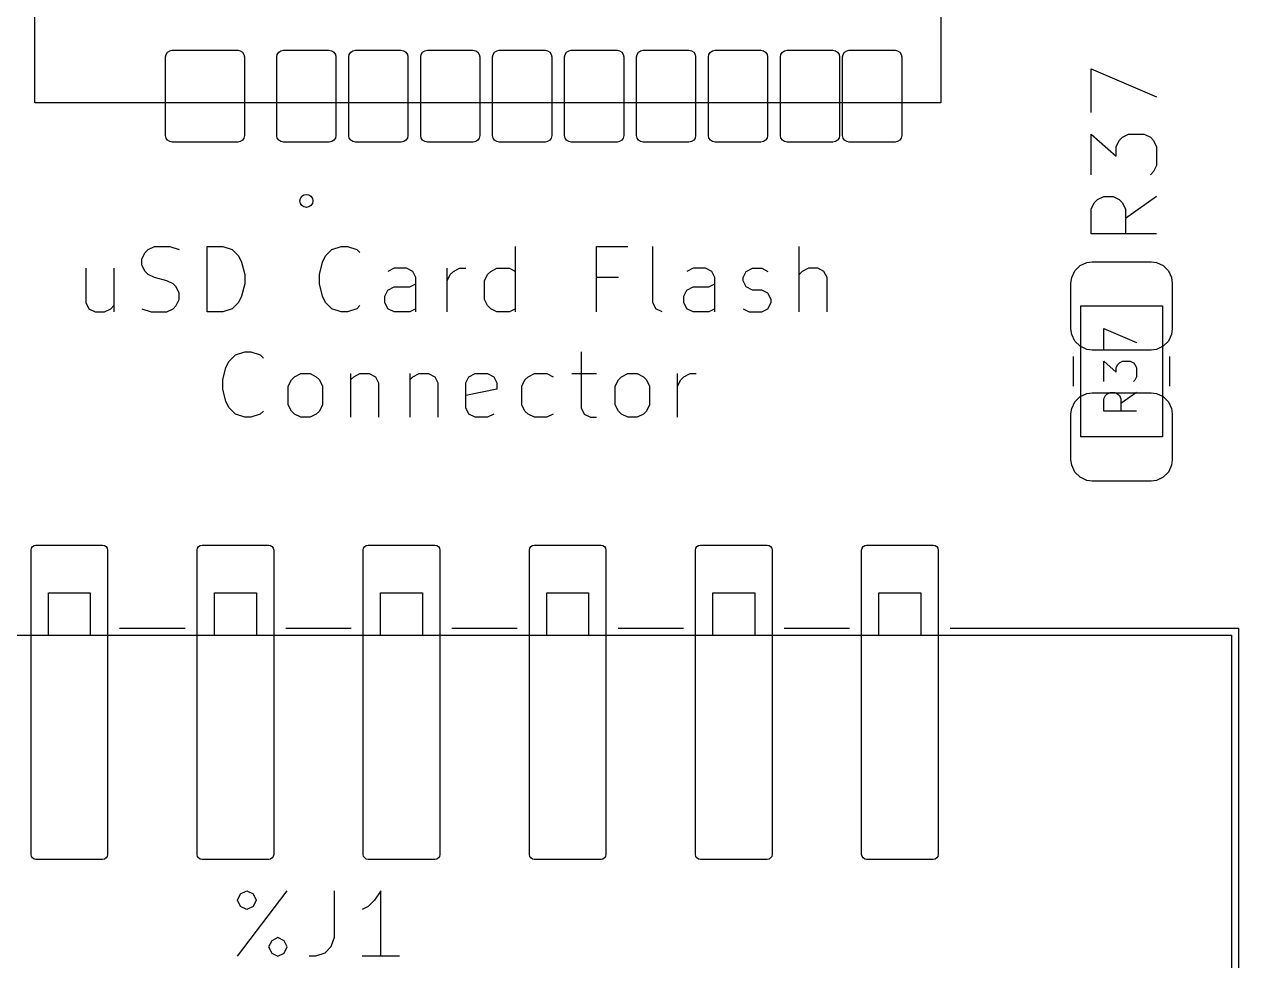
# Model space of a CAD drawing. Header units: millimetres. Extents: x 132 to 276, y -210 to -42.
# Drawn here: x 246.39 to 264.96, y -77.06 to -62.76 of the extents above; entities that cross this region are included whole.
import ezdxf

# ---------------------------------------------------------------- set-up
doc = ezdxf.new("R2010")
doc.units = ezdxf.units.MM
for name, color, linetype in [('BLACK', 7, 'CONTINUOUS'), ('GRAY3', 9, 'CONTINUOUS'), ('LYELLOW', 51, 'CONTINUOUS')]:
    doc.layers.add(name, color=color, linetype=linetype)

msp = doc.modelspace()

# ---------------------------------------------------------------- linework, layer by layer
at = {"layer": 'BLACK', "linetype": 'CONTINUOUS'}
for p, q in [((248.553, -63.255), (248.560764, -63.215966)), ((248.553, -64.455), (248.553, -63.255)), ((248.560764, -63.215966), (248.582875, -63.182875)), ((248.582875, -63.182875), (248.615966, -63.160764)), ((248.615966, -63.160764), (248.655, -63.153)), ((248.655, -63.153), (249.655, -63.153)), ((249.655, -63.153), (249.694034, -63.160764)), ((249.694034, -63.160764), (249.727125, -63.182875)), ((249.727125, -63.182875), (249.749236, -63.215966)), ((249.749236, -63.215966), (249.757, -63.255)), ((249.757, -63.255), (249.757, -64.455)), ((250.253, -63.255), (250.260764, -63.215966)), ((250.253, -64.455), (250.253, -63.255)), ((250.260764, -63.215966), (250.282875, -63.182875)), ((250.282875, -63.182875), (250.315966, -63.160764)), ((250.315966, -63.160764), (250.355, -63.153)), ((250.355, -63.153), (251.055, -63.153)), ((251.055, -63.153), (251.094034, -63.160764)), ((251.094034, -63.160764), (251.127125, -63.182875)), ((251.127125, -63.182875), (251.149236, -63.215966)), ((251.149236, -63.215966), (251.157, -63.255)), ((251.157, -63.255), (251.157, -64.455)), ((251.353, -63.255), (251.360764, -63.215966)), ((251.353, -64.455), (251.353, -63.255)), ((251.360764, -63.215966), (251.382875, -63.182875)), ((251.382875, -63.182875), (251.415966, -63.160764)), ((251.415966, -63.160764), (251.455, -63.153)), ((251.455, -63.153), (252.155, -63.153)), ((252.155, -63.153), (252.194034, -63.160764)), ((252.194034, -63.160764), (252.227125, -63.182875)), ((252.227125, -63.182875), (252.249236, -63.215966)), ((252.249236, -63.215966), (252.257, -63.255)), ((252.257, -63.255), (252.257, -64.455)), ((252.453, -63.255), (252.460764, -63.215966)), ((252.453, -64.455), (252.453, -63.255)), ((252.460764, -63.215966), (252.482875, -63.182875)), ((252.482875, -63.182875), (252.515966, -63.160764)), ((252.515966, -63.160764), (252.555, -63.153)), ((252.555, -63.153), (253.255, -63.153)), ((253.255, -63.153), (253.294034, -63.160764)), ((253.294034, -63.160764), (253.327125, -63.182875)), ((253.327125, -63.182875), (253.349236, -63.215966)), ((253.349236, -63.215966), (253.357, -63.255)), ((253.357, -63.255), (253.357, -64.455)), ((253.553, -63.255), (253.560764, -63.215966)), ((253.553, -64.455), (253.553, -63.255)), ((253.560764, -63.215966), (253.582875, -63.182875)), ((253.582875, -63.182875), (253.615966, -63.160764)), ((253.615966, -63.160764), (253.655, -63.153)), ((253.655, -63.153), (254.355, -63.153)), ((254.355, -63.153), (254.394034, -63.160764)), ((254.394034, -63.160764), (254.427125, -63.182875)), ((254.427125, -63.182875), (254.449236, -63.215966)), ((254.449236, -63.215966), (254.457, -63.255)), ((254.457, -63.255), (254.457, -64.455)), ((254.653, -63.255), (254.660764, -63.215966)), ((254.653, -64.455), (254.653, -63.255)), ((254.660764, -63.215966), (254.682875, -63.182875)), ((254.682875, -63.182875), (254.715966, -63.160764)), ((254.715966, -63.160764), (254.755, -63.153)), ((254.755, -63.153), (255.455, -63.153)), ((255.455, -63.153), (255.494034, -63.160764)), ((255.494034, -63.160764), (255.527125, -63.182875)), ((255.527125, -63.182875), (255.549236, -63.215966)), ((255.549236, -63.215966), (255.557, -63.255)), ((255.557, -63.255), (255.557, -64.455)), ((255.753, -63.255), (255.760764, -63.215966)), ((255.753, -64.455), (255.753, -63.255)), ((255.760764, -63.215966), (255.782875, -63.182875)), ((255.782875, -63.182875), (255.815966, -63.160764)), ((255.815966, -63.160764), (255.855, -63.153)), ((255.855, -63.153), (256.555, -63.153)), ((256.555, -63.153), (256.594034, -63.160764)), ((256.594034, -63.160764), (256.627125, -63.182875)), ((256.627125, -63.182875), (256.649236, -63.215966)), ((256.649236, -63.215966), (256.657, -63.255)), ((256.657, -63.255), (256.657, -64.455)), ((256.853, -63.255), (256.860764, -63.215966)), ((256.853, -64.455), (256.853, -63.255)), ((256.860764, -63.215966), (256.882875, -63.182875)), ((256.882875, -63.182875), (256.915966, -63.160764)), ((256.915966, -63.160764), (256.955, -63.153)), ((256.955, -63.153), (257.655, -63.153)), ((257.655, -63.153), (257.694034, -63.160764)), ((257.694034, -63.160764), (257.727125, -63.182875)), ((257.727125, -63.182875), (257.749236, -63.215966)), ((257.749236, -63.215966), (257.757, -63.255)), ((257.757, -63.255), (257.757, -64.455)), ((257.953, -63.255), (257.960764, -63.215966)), ((257.953, -64.455), (257.953, -63.255)), ((257.960764, -63.215966), (257.982875, -63.182875)), ((257.982875, -63.182875), (258.015966, -63.160764)), ((258.015966, -63.160764), (258.055, -63.153)), ((258.055, -63.153), (258.755, -63.153)), ((258.755, -63.153), (258.794034, -63.160764)), ((258.794034, -63.160764), (258.827125, -63.182875)), ((258.827125, -63.182875), (258.849236, -63.215966)), ((258.849236, -63.215966), (258.857, -63.255)), ((258.857, -63.255), (258.857, -64.455)), ((258.903, -63.255), (258.910764, -63.215966)), ((258.903, -64.455), (258.903, -63.255)), ((258.910764, -63.215966), (258.932875, -63.182875)), ((258.932875, -63.182875), (258.965966, -63.160764)), ((258.965966, -63.160764), (259.005, -63.153)), ((259.005, -63.153), (259.705, -63.153)), ((259.705, -63.153), (259.744034, -63.160764)), ((259.744034, -63.160764), (259.777125, -63.182875)), ((259.777125, -63.182875), (259.799236, -63.215966)), ((259.799236, -63.215966), (259.807, -63.255)), ((259.807, -63.255), (259.807, -64.455)), ((248.560764, -64.494034), (248.553, -64.455)), ((248.582875, -64.527125), (248.560764, -64.494034)), ((248.615966, -64.549236), (248.582875, -64.527125)), ((248.655, -64.557), (248.615966, -64.549236)), ((249.655, -64.557), (248.655, -64.557)), ((249.694034, -64.549236), (249.655, -64.557)), ((249.727125, -64.527125), (249.694034, -64.549236)), ((249.749236, -64.494034), (249.727125, -64.527125)), ((249.757, -64.455), (249.749236, -64.494034)), ((250.260764, -64.494034), (250.253, -64.455)), ((250.282875, -64.527125), (250.260764, -64.494034)), ((250.315966, -64.549236), (250.282875, -64.527125)), ((250.355, -64.557), (250.315966, -64.549236)), ((251.055, -64.557), (250.355, -64.557)), ((251.094034, -64.549236), (251.055, -64.557)), ((251.127125, -64.527125), (251.094034, -64.549236)), ((251.149236, -64.494034), (251.127125, -64.527125)), ((251.157, -64.455), (251.149236, -64.494034)), ((251.360764, -64.494034), (251.353, -64.455)), ((251.382875, -64.527125), (251.360764, -64.494034)), ((251.415966, -64.549236), (251.382875, -64.527125)), ((251.455, -64.557), (251.415966, -64.549236)), ((252.155, -64.557), (251.455, -64.557)), ((252.194034, -64.549236), (252.155, -64.557)), ((252.227125, -64.527125), (252.194034, -64.549236)), ((252.249236, -64.494034), (252.227125, -64.527125)), ((252.257, -64.455), (252.249236, -64.494034)), ((252.460764, -64.494034), (252.453, -64.455)), ((252.482875, -64.527125), (252.460764, -64.494034)), ((252.515966, -64.549236), (252.482875, -64.527125)), ((252.555, -64.557), (252.515966, -64.549236)), ((253.255, -64.557), (252.555, -64.557)), ((253.294034, -64.549236), (253.255, -64.557)), ((253.327125, -64.527125), (253.294034, -64.549236)), ((253.349236, -64.494034), (253.327125, -64.527125)), ((253.357, -64.455), (253.349236, -64.494034)), ((253.560764, -64.494034), (253.553, -64.455)), ((253.582875, -64.527125), (253.560764, -64.494034)), ((253.615966, -64.549236), (253.582875, -64.527125)), ((253.655, -64.557), (253.615966, -64.549236)), ((254.355, -64.557), (253.655, -64.557)), ((254.394034, -64.549236), (254.355, -64.557)), ((254.427125, -64.527125), (254.394034, -64.549236)), ((254.449236, -64.494034), (254.427125, -64.527125)), ((254.457, -64.455), (254.449236, -64.494034)), ((254.660764, -64.494034), (254.653, -64.455)), ((254.682875, -64.527125), (254.660764, -64.494034)), ((254.715966, -64.549236), (254.682875, -64.527125)), ((254.755, -64.557), (254.715966, -64.549236)), ((255.455, -64.557), (254.755, -64.557)), ((255.494034, -64.549236), (255.455, -64.557)), ((255.527125, -64.527125), (255.494034, -64.549236)), ((255.549236, -64.494034), (255.527125, -64.527125)), ((255.557, -64.455), (255.549236, -64.494034)), ((255.760764, -64.494034), (255.753, -64.455)), ((255.782875, -64.527125), (255.760764, -64.494034)), ((255.815966, -64.549236), (255.782875, -64.527125)), ((255.855, -64.557), (255.815966, -64.549236)), ((256.555, -64.557), (255.855, -64.557)), ((256.594034, -64.549236), (256.555, -64.557)), ((256.627125, -64.527125), (256.594034, -64.549236)), ((256.649236, -64.494034), (256.627125, -64.527125)), ((256.657, -64.455), (256.649236, -64.494034)), ((256.860764, -64.494034), (256.853, -64.455)), ((256.882875, -64.527125), (256.860764, -64.494034)), ((256.915966, -64.549236), (256.882875, -64.527125)), ((256.955, -64.557), (256.915966, -64.549236)), ((257.655, -64.557), (256.955, -64.557)), ((257.694034, -64.549236), (257.655, -64.557)), ((257.727125, -64.527125), (257.694034, -64.549236)), ((257.749236, -64.494034), (257.727125, -64.527125)), ((257.757, -64.455), (257.749236, -64.494034)), ((257.960764, -64.494034), (257.953, -64.455)), ((257.982875, -64.527125), (257.960764, -64.494034)), ((258.015966, -64.549236), (257.982875, -64.527125)), ((258.055, -64.557), (258.015966, -64.549236)), ((258.755, -64.557), (258.055, -64.557)), ((258.794034, -64.549236), (258.755, -64.557)), ((258.827125, -64.527125), (258.794034, -64.549236)), ((258.849236, -64.494034), (258.827125, -64.527125)), ((258.857, -64.455), (258.849236, -64.494034)), ((258.910764, -64.494034), (258.903, -64.455)), ((258.932875, -64.527125), (258.910764, -64.494034)), ((258.965966, -64.549236), (258.932875, -64.527125)), ((259.005, -64.557), (258.965966, -64.549236)), ((259.705, -64.557), (259.005, -64.557)), ((259.744034, -64.549236), (259.705, -64.557)), ((259.777125, -64.527125), (259.744034, -64.549236)), ((259.799236, -64.494034), (259.777125, -64.527125)), ((259.807, -64.455), (259.799236, -64.494034)), ((262.453775, -66.523587), (262.533587, -66.443775)), ((262.533587, -66.443775), (262.635883, -66.396074)), ((262.635883, -66.396074), (262.72, -66.385001)), ((262.72, -66.385001), (263.620001, -66.385)), ((263.620001, -66.385), (263.704117, -66.396074)), ((263.704117, -66.396074), (263.806413, -66.443775)), ((263.806413, -66.443775), (263.886225, -66.523587)), ((262.395, -66.709999), (262.406074, -66.625883)), ((262.406074, -66.625883), (262.453775, -66.523587)), ((263.886225, -66.523587), (263.933926, -66.625883)), ((263.933926, -66.625883), (263.944999, -66.71)), ((262.395001, -67.41), (262.395, -66.709999)), ((263.944999, -66.71), (263.945, -67.410001)), ((262.406074, -67.494117), (262.395001, -67.41)), ((262.453775, -67.596413), (262.406074, -67.494117)), ((263.933926, -67.494117), (263.886225, -67.596413)), ((263.945, -67.410001), (263.933926, -67.494117)), ((262.533587, -67.676225), (262.453775, -67.596413)), ((262.635883, -67.723926), (262.533587, -67.676225)), ((262.719999, -67.735), (262.635883, -67.723926)), ((263.62, -67.734999), (262.719999, -67.735)), ((263.704117, -67.723926), (263.62, -67.734999)), ((263.806413, -67.676225), (263.704117, -67.723926)), ((263.886225, -67.596413), (263.806413, -67.676225)), ((262.453775, -68.523587), (262.533587, -68.443775)), ((262.533587, -68.443775), (262.635883, -68.396074)), ((262.635883, -68.396074), (262.72, -68.385001)), ((262.72, -68.385001), (263.620001, -68.385)), ((263.620001, -68.385), (263.704117, -68.396074)), ((263.704117, -68.396074), (263.806413, -68.443775)), ((263.806413, -68.443775), (263.886225, -68.523587)), ((262.395, -68.709999), (262.406074, -68.625883)), ((262.406074, -68.625883), (262.453775, -68.523587)), ((263.886225, -68.523587), (263.933926, -68.625883)), ((263.933926, -68.625883), (263.944999, -68.71)), ((262.395001, -69.41), (262.395, -68.709999)), ((263.944999, -68.71), (263.945, -69.410001)), ((262.406074, -69.494117), (262.395001, -69.41)), ((263.945, -69.410001), (263.933926, -69.494117)), ((262.453775, -69.596413), (262.406074, -69.494117)), ((262.533587, -69.676225), (262.453775, -69.596413)), ((263.886225, -69.596413), (263.806413, -69.676225)), ((263.933926, -69.494117), (263.886225, -69.596413)), ((262.635883, -69.723926), (262.533587, -69.676225)), ((262.719999, -69.735), (262.635883, -69.723926)), ((263.62, -69.734999), (262.719999, -69.735)), ((263.704117, -69.723926), (263.62, -69.734999)), ((263.806413, -69.676225), (263.704117, -69.723926)), ((246.500709, -70.761299), (246.516967, -70.736967)), ((246.516967, -70.736967), (246.541299, -70.720709)), ((246.541299, -70.720709), (246.57, -70.715)), ((246.57, -70.715), (247.59, -70.715)), ((247.59, -70.715), (247.618701, -70.720709)), ((247.618701, -70.720709), (247.643033, -70.736967)), ((247.643033, -70.736967), (247.659291, -70.761299)), ((249.040709, -70.761299), (249.056967, -70.736967)), ((249.056967, -70.736967), (249.081299, -70.720709)), ((249.081299, -70.720709), (249.11, -70.715)), ((249.11, -70.715), (250.13, -70.715)), ((250.13, -70.715), (250.158701, -70.720709)), ((250.158701, -70.720709), (250.183033, -70.736967)), ((250.183033, -70.736967), (250.199291, -70.761299)), ((251.580709, -70.761299), (251.596967, -70.736967)), ((251.596967, -70.736967), (251.621299, -70.720709)), ((251.621299, -70.720709), (251.65, -70.715)), ((251.65, -70.715), (252.67, -70.715)), ((252.67, -70.715), (252.698701, -70.720709)), ((252.698701, -70.720709), (252.723033, -70.736967)), ((252.723033, -70.736967), (252.739291, -70.761299)), ((254.120709, -70.761299), (254.136967, -70.736967)), ((254.136967, -70.736967), (254.161299, -70.720709)), ((254.161299, -70.720709), (254.19, -70.715)), ((254.19, -70.715), (255.21, -70.715)), ((255.21, -70.715), (255.238701, -70.720709)), ((255.238701, -70.720709), (255.263033, -70.736967)), ((255.263033, -70.736967), (255.279291, -70.761299)), ((256.660709, -70.761299), (256.676967, -70.736967)), ((256.676967, -70.736967), (256.701299, -70.720709)), ((256.701299, -70.720709), (256.73, -70.715)), ((256.73, -70.715), (257.75, -70.715)), ((257.75, -70.715), (257.778701, -70.720709)), ((257.778701, -70.720709), (257.803033, -70.736967)), ((257.803033, -70.736967), (257.819291, -70.761299)), ((259.200709, -70.761299), (259.216967, -70.736967)), ((259.216967, -70.736967), (259.241299, -70.720709)), ((259.241299, -70.720709), (259.27, -70.715)), ((259.27, -70.715), (260.29, -70.715)), ((260.29, -70.715), (260.318701, -70.720709)), ((260.318701, -70.720709), (260.343033, -70.736967)), ((260.343033, -70.736967), (260.359291, -70.761299)), ((246.495, -70.79), (246.500709, -70.761299)), ((246.495, -75.44), (246.495, -70.79)), ((247.659291, -70.761299), (247.665, -70.79)), ((247.665, -70.79), (247.665, -75.44)), ((249.035, -70.79), (249.040709, -70.761299)), ((249.035, -75.44), (249.035, -70.79)), ((250.199291, -70.761299), (250.205, -70.79)), ((250.205, -70.79), (250.205, -75.44)), ((251.575, -70.79), (251.580709, -70.761299)), ((251.575, -75.44), (251.575, -70.79)), ((252.739291, -70.761299), (252.745, -70.79)), ((252.745, -70.79), (252.745, -75.44)), ((254.115, -70.79), (254.120709, -70.761299)), ((254.115, -75.44), (254.115, -70.79)), ((255.279291, -70.761299), (255.285, -70.79)), ((255.285, -70.79), (255.285, -75.44)), ((256.655, -70.79), (256.660709, -70.761299)), ((256.655, -75.44), (256.655, -70.79)), ((257.819291, -70.761299), (257.825, -70.79)), ((257.825, -70.79), (257.825, -75.44)), ((259.195, -70.79), (259.200709, -70.761299)), ((259.195, -75.44), (259.195, -70.79)), ((260.359291, -70.761299), (260.365, -70.79)), ((260.365, -70.79), (260.365, -75.44)), ((246.500709, -75.468701), (246.495, -75.44)), ((246.516967, -75.493033), (246.500709, -75.468701)), ((246.541299, -75.509291), (246.516967, -75.493033)), ((246.57, -75.515), (246.541299, -75.509291)), ((247.59, -75.515), (246.57, -75.515)), ((247.618701, -75.509291), (247.59, -75.515)), ((247.643033, -75.493033), (247.618701, -75.509291)), ((247.659291, -75.468701), (247.643033, -75.493033)), ((247.665, -75.44), (247.659291, -75.468701)), ((249.040709, -75.468701), (249.035, -75.44)), ((249.056967, -75.493033), (249.040709, -75.468701)), ((249.081299, -75.509291), (249.056967, -75.493033)), ((249.11, -75.515), (249.081299, -75.509291)), ((250.13, -75.515), (249.11, -75.515)), ((250.158701, -75.509291), (250.13, -75.515)), ((250.183033, -75.493033), (250.158701, -75.509291)), ((250.199291, -75.468701), (250.183033, -75.493033)), ((250.205, -75.44), (250.199291, -75.468701)), ((251.580709, -75.468701), (251.575, -75.44)), ((251.596967, -75.493033), (251.580709, -75.468701)), ((251.621299, -75.509291), (251.596967, -75.493033)), ((251.65, -75.515), (251.621299, -75.509291)), ((252.67, -75.515), (251.65, -75.515)), ((252.698701, -75.509291), (252.67, -75.515)), ((252.723033, -75.493033), (252.698701, -75.509291)), ((252.739291, -75.468701), (252.723033, -75.493033)), ((252.745, -75.44), (252.739291, -75.468701)), ((254.120709, -75.468701), (254.115, -75.44)), ((254.136967, -75.493033), (254.120709, -75.468701)), ((254.161299, -75.509291), (254.136967, -75.493033)), ((254.19, -75.515), (254.161299, -75.509291)), ((255.21, -75.515), (254.19, -75.515)), ((255.238701, -75.509291), (255.21, -75.515)), ((255.263033, -75.493033), (255.238701, -75.509291)), ((255.279291, -75.468701), (255.263033, -75.493033)), ((255.285, -75.44), (255.279291, -75.468701)), ((256.660709, -75.468701), (256.655, -75.44)), ((256.676967, -75.493033), (256.660709, -75.468701)), ((256.701299, -75.509291), (256.676967, -75.493033)), ((256.73, -75.515), (256.701299, -75.509291)), ((257.75, -75.515), (256.73, -75.515)), ((257.778701, -75.509291), (257.75, -75.515)), ((257.803033, -75.493033), (257.778701, -75.509291)), ((257.819291, -75.468701), (257.803033, -75.493033)), ((257.825, -75.44), (257.819291, -75.468701)), ((259.200709, -75.468701), (259.195, -75.44)), ((259.216967, -75.493033), (259.200709, -75.468701)), ((259.241299, -75.509291), (259.216967, -75.493033)), ((259.27, -75.515), (259.241299, -75.509291)), ((260.29, -75.515), (259.27, -75.515)), ((260.318701, -75.509291), (260.29, -75.515)), ((260.343033, -75.493033), (260.318701, -75.509291)), ((260.359291, -75.468701), (260.343033, -75.493033)), ((260.365, -75.44), (260.359291, -75.468701))]:
    msp.add_line(p, q, dxfattribs=at)
at = {"layer": 'GRAY3', "linetype": 'CONTINUOUS'}
for p, q in [((246.555, -63.955), (246.555, -47.805)), ((260.405, -47.805), (260.405, -63.955)), ((260.405, -63.955), (246.555, -63.955)), ((262.545, -67.06), (263.795, -67.06)), ((262.545, -69.06), (262.545, -67.06)), ((263.795, -67.06), (263.795, -69.06)), ((262.897149, -67.738571), (262.897149, -67.405238)), ((262.897149, -67.405238), (263.397149, -67.619523)), ((262.897149, -68.214761), (262.897149, -67.905237)), ((262.897149, -67.905237), (263.087625, -68.071904)), ((263.087625, -68.000475), (263.111435, -67.952856)), ((263.111435, -67.952856), (263.135244, -67.929047)), ((263.135244, -67.929047), (263.182863, -67.905237)), ((263.182863, -67.905237), (263.301911, -67.905237)), ((263.301911, -67.905237), (263.34953, -67.929047)), ((263.34953, -67.929047), (263.37334, -67.952856)), ((263.37334, -67.952856), (263.397149, -68.000475)), ((263.087625, -68.071904), (263.087625, -68.000475)), ((263.397149, -68.143332), (263.37334, -68.190951)), ((263.397149, -68.000475), (263.397149, -68.143332)), ((263.37334, -68.190951), (263.34953, -68.214761)), ((262.897149, -68.476666), (262.920959, -68.429047)), ((262.897149, -68.667142), (262.897149, -68.476666)), ((262.920959, -68.429047), (262.944768, -68.405237)), ((262.944768, -68.405237), (262.992387, -68.381428)), ((262.992387, -68.381428), (263.063816, -68.381428)), ((263.063816, -68.381428), (263.111435, -68.405237)), ((263.111435, -68.405237), (263.135244, -68.429047)), ((263.135244, -68.429047), (263.159054, -68.476666)), ((263.397149, -68.381428), (263.159054, -68.548094)), ((263.159054, -68.476666), (263.159054, -68.667142)), ((263.397149, -68.667142), (262.897149, -68.667142)), ((263.795, -69.06), (262.545, -69.06)), ((246.76, -71.44), (247.4, -71.44)), ((246.76, -72.09), (246.76, -71.44)), ((247.4, -71.44), (247.4, -72.09)), ((249.3, -71.44), (249.94, -71.44)), ((249.3, -72.09), (249.3, -71.44)), ((249.94, -71.44), (249.94, -72.09)), ((251.84, -71.44), (252.48, -71.44)), ((251.84, -72.09), (251.84, -71.44)), ((252.48, -71.44), (252.48, -72.09)), ((254.38, -71.44), (255.02, -71.44)), ((254.38, -72.09), (254.38, -71.44)), ((255.02, -71.44), (255.02, -72.09)), ((256.92, -71.44), (257.56, -71.44)), ((256.92, -72.09), (256.92, -71.44)), ((257.56, -71.44), (257.56, -72.09)), ((259.46, -71.44), (260.1, -71.44)), ((259.46, -72.09), (259.46, -71.44)), ((260.1, -71.44), (260.1, -72.09)), ((236.93, -72.09), (264.85, -72.09)), ((264.85, -72.09), (264.85, -80.99)), ((249.651905, -76.994819), (250.413809, -75.994819)), ((249.651905, -76.137676), (249.699524, -76.042438)), ((249.699524, -76.042438), (249.794762, -75.994819)), ((249.794762, -75.994819), (249.89, -76.042438)), ((249.89, -76.042438), (249.937619, -76.137676)), ((251.128095, -75.994819), (251.128095, -76.709104)), ((251.842381, -75.994819), (251.747143, -76.137676)), ((251.842381, -76.994819), (251.842381, -75.994819)), ((249.699524, -76.232914), (249.651905, -76.137676)), ((249.794762, -76.280533), (249.699524, -76.232914)), ((249.89, -76.232914), (249.794762, -76.280533)), ((249.937619, -76.137676), (249.89, -76.232914)), ((251.651905, -76.232914), (251.556667, -76.280533)), ((251.747143, -76.137676), (251.651905, -76.232914)), ((250.175714, -76.756723), (250.128095, -76.851961)), ((250.128095, -76.851961), (250.175714, -76.9472)), ((250.270952, -76.709104), (250.175714, -76.756723)), ((250.36619, -76.756723), (250.270952, -76.709104)), ((250.413809, -76.851961), (250.36619, -76.756723)), ((250.36619, -76.9472), (250.413809, -76.851961)), ((251.080476, -76.851961), (250.985238, -76.9472)), ((251.128095, -76.709104), (251.080476, -76.851961)), ((250.175714, -76.9472), (250.270952, -76.994819)), ((250.270952, -76.994819), (250.36619, -76.9472)), ((250.842381, -76.994819), (250.747143, -76.994819)), ((250.985238, -76.9472), (250.842381, -76.994819)), ((252.128095, -76.994819), (251.556667, -76.994819))]:
    msp.add_line(p, q, dxfattribs=at)
at = {"layer": 'GRAY3'}
msp.add_circle((250.705, -65.455), 0.1, dxfattribs=at)
at = {"layer": 'LYELLOW', "linetype": 'CONTINUOUS'}
for p, q in [((246.555, -63.955), (246.555, -50.025)), ((260.405, -60.475), (260.405, -63.955)), ((262.704819, -64.102142), (262.704819, -63.435476)), ((262.704819, -63.435476), (263.704819, -63.864047)), ((248.335, -63.955), (246.555, -63.955)), ((260.405, -63.955), (260.025, -63.955)), ((262.704819, -65.054523), (262.704819, -64.435476)), ((262.704819, -64.435476), (263.085771, -64.768809)), ((263.085771, -64.625952), (263.13339, -64.530714)), ((263.13339, -64.530714), (263.181009, -64.483095)), ((263.181009, -64.483095), (263.276247, -64.435476)), ((263.276247, -64.435476), (263.514342, -64.435476)), ((263.514342, -64.435476), (263.60958, -64.483095)), ((263.60958, -64.483095), (263.6572, -64.530714)), ((263.6572, -64.530714), (263.704819, -64.625952)), ((263.085771, -64.768809), (263.085771, -64.625952)), ((263.704819, -64.625952), (263.704819, -64.911666)), ((263.704819, -64.911666), (263.6572, -65.006904)), ((263.6572, -65.006904), (263.60958, -65.054523)), ((262.704819, -65.578333), (262.752438, -65.483095)), ((262.752438, -65.483095), (262.800057, -65.435476)), ((262.800057, -65.435476), (262.895295, -65.387857)), ((262.895295, -65.387857), (263.038152, -65.387857)), ((263.038152, -65.387857), (263.13339, -65.435476)), ((263.13339, -65.435476), (263.181009, -65.483095)), ((263.181009, -65.483095), (263.228628, -65.578333)), ((263.704819, -65.387857), (263.228628, -65.72119)), ((262.704819, -65.959285), (262.704819, -65.578333)), ((263.228628, -65.578333), (263.228628, -65.959285)), ((263.704819, -65.959285), (262.704819, -65.959285)), ((248.190475, -66.340323), (248.238094, -66.245085)), ((248.238094, -66.245085), (248.285713, -66.197466)), ((248.285713, -66.197466), (248.380951, -66.149847)), ((248.380951, -66.149847), (248.619046, -66.149847)), ((248.619046, -66.149847), (248.761903, -66.197466)), ((249.190475, -67.149847), (249.190475, -66.149847)), ((249.190475, -66.149847), (249.42857, -66.149847)), ((249.42857, -66.149847), (249.571427, -66.197466)), ((249.571427, -66.197466), (249.666665, -66.292704)), ((250.999999, -66.292704), (251.095237, -66.197466)), ((251.095237, -66.197466), (251.238094, -66.149847)), ((251.238094, -66.149847), (251.333332, -66.149847)), ((251.333332, -66.149847), (251.476189, -66.197466)), ((251.476189, -66.197466), (251.523808, -66.245085)), ((253.904761, -67.149847), (253.904761, -66.149847)), ((255.142857, -67.149847), (255.142857, -66.149847)), ((255.142857, -66.149847), (255.619047, -66.149847)), ((256, -67.006989), (256, -66.149847)), ((258.238096, -67.149847), (258.238096, -66.149847)), ((248.190475, -66.435561), (248.190475, -66.340323)), ((248.238094, -66.530799), (248.190475, -66.435561)), ((249.666665, -66.292704), (249.714284, -66.387942)), ((249.714284, -66.387942), (249.761903, -66.578418)), ((250.904761, -66.578418), (250.95238, -66.387942)), ((250.95238, -66.387942), (250.999999, -66.292704)), ((247.333332, -66.48318), (247.333332, -67.006989)), ((247.761903, -66.48318), (247.761903, -67.149847)), ((248.285713, -66.578418), (248.238094, -66.530799)), ((248.380951, -66.626037), (248.285713, -66.578418)), ((248.571427, -66.673656), (248.380951, -66.626037)), ((249.761903, -66.578418), (249.761903, -66.721275)), ((250.904761, -66.721275), (250.904761, -66.578418)), ((252.047618, -66.48318), (251.95238, -66.530799)), ((252.238094, -66.48318), (252.047618, -66.48318)), ((252.333332, -66.530799), (252.238094, -66.48318)), ((252.380951, -66.626037), (252.333332, -66.530799)), ((252.380951, -67.149847), (252.380951, -66.626037)), ((252.857142, -67.149847), (252.857142, -66.48318)), ((252.857142, -66.673656), (252.904761, -66.578418)), ((252.904761, -66.578418), (252.95238, -66.530799)), ((252.95238, -66.530799), (253.047618, -66.48318)), ((253.047618, -66.48318), (253.142856, -66.48318)), ((253.428571, -66.673656), (253.47619, -66.578418)), ((253.47619, -66.578418), (253.523809, -66.530799)), ((253.523809, -66.530799), (253.619047, -66.48318)), ((253.619047, -66.48318), (253.809523, -66.48318)), ((253.809523, -66.48318), (253.904761, -66.530799)), ((255.47619, -66.626037), (255.142857, -66.626037)), ((256.619048, -66.48318), (256.52381, -66.530799)), ((256.809524, -66.48318), (256.619048, -66.48318)), ((256.904762, -66.530799), (256.809524, -66.48318)), ((256.952381, -66.626037), (256.904762, -66.530799)), ((256.952381, -67.149847), (256.952381, -66.626037)), ((257.380953, -66.626037), (257.428572, -66.530799)), ((257.380953, -66.673656), (257.380953, -66.626037)), ((257.428572, -66.530799), (257.52381, -66.48318)), ((257.52381, -66.48318), (257.666667, -66.48318)), ((257.666667, -66.48318), (257.761905, -66.530799)), ((258.285715, -66.530799), (258.238096, -66.578418)), ((258.380953, -66.48318), (258.285715, -66.530799)), ((258.52381, -66.48318), (258.380953, -66.48318)), ((258.619048, -66.530799), (258.52381, -66.48318)), ((258.666667, -66.626037), (258.619048, -66.530799)), ((258.666667, -67.149847), (258.666667, -66.626037)), ((248.666665, -66.721275), (248.571427, -66.673656)), ((248.714284, -66.768894), (248.666665, -66.721275)), ((248.761903, -66.864132), (248.714284, -66.768894)), ((249.761903, -66.721275), (249.714284, -66.911751)), ((250.95238, -66.911751), (250.904761, -66.721275)), ((251.904761, -66.911751), (251.95238, -66.816513)), ((251.95238, -66.816513), (252.047618, -66.768894)), ((252.047618, -66.768894), (252.285713, -66.768894)), ((252.285713, -66.768894), (252.380951, -66.721275)), ((253.428571, -66.95937), (253.428571, -66.673656)), ((256.476191, -66.911751), (256.52381, -66.816513)), ((256.52381, -66.816513), (256.619048, -66.768894)), ((256.619048, -66.768894), (256.857143, -66.768894)), ((256.857143, -66.768894), (256.952381, -66.721275)), ((257.428572, -66.768894), (257.380953, -66.673656)), ((257.52381, -66.816513), (257.428572, -66.768894)), ((257.666667, -66.816513), (257.52381, -66.816513)), ((257.761905, -66.864132), (257.666667, -66.816513)), ((247.333332, -67.006989), (247.380951, -67.102228)), ((248.714284, -67.054608), (248.761903, -66.95937)), ((248.761903, -66.95937), (248.761903, -66.864132)), ((249.666665, -67.006989), (249.571427, -67.102228)), ((249.714284, -66.911751), (249.666665, -67.006989)), ((250.999999, -67.006989), (250.95238, -66.911751)), ((251.095237, -67.102228), (250.999999, -67.006989)), ((251.904761, -67.006989), (251.904761, -66.911751)), ((251.95238, -67.102228), (251.904761, -67.006989)), ((253.47619, -67.054608), (253.428571, -66.95937)), ((256.047619, -67.102228), (256, -67.006989)), ((256.476191, -67.006989), (256.476191, -66.911751)), ((256.52381, -67.102228), (256.476191, -67.006989)), ((257.809524, -66.95937), (257.761905, -66.864132)), ((257.761905, -67.102228), (257.809524, -67.006989)), ((257.809524, -67.006989), (257.809524, -66.95937)), ((247.380951, -67.102228), (247.476189, -67.149847)), ((247.476189, -67.149847), (247.619046, -67.149847)), ((247.619046, -67.149847), (247.714284, -67.102228)), ((247.714284, -67.102228), (247.761903, -67.054608)), ((248.190475, -67.102228), (248.333332, -67.149847)), ((248.333332, -67.149847), (248.571427, -67.149847)), ((248.571427, -67.149847), (248.666665, -67.102228)), ((248.666665, -67.102228), (248.714284, -67.054608)), ((249.42857, -67.149847), (249.190475, -67.149847)), ((249.571427, -67.102228), (249.42857, -67.149847)), ((251.238094, -67.149847), (251.095237, -67.102228)), ((251.333332, -67.149847), (251.238094, -67.149847)), ((251.476189, -67.102228), (251.333332, -67.149847)), ((251.523808, -67.054608), (251.476189, -67.102228)), ((252.047618, -67.149847), (251.95238, -67.102228)), ((252.285713, -67.149847), (252.047618, -67.149847)), ((252.380951, -67.102228), (252.285713, -67.149847)), ((253.523809, -67.102228), (253.47619, -67.054608)), ((253.619047, -67.149847), (253.523809, -67.102228)), ((253.809523, -67.149847), (253.619047, -67.149847)), ((253.904761, -67.102228), (253.809523, -67.149847)), ((256.142857, -67.149847), (256.047619, -67.102228)), ((256.619048, -67.149847), (256.52381, -67.102228)), ((256.857143, -67.149847), (256.619048, -67.149847)), ((256.952381, -67.102228), (256.857143, -67.149847)), ((257.380953, -67.102228), (257.476191, -67.149847)), ((257.476191, -67.149847), (257.666667, -67.149847)), ((257.666667, -67.149847), (257.761905, -67.102228)), ((249.619047, -67.80741), (249.761904, -67.759791)), ((249.761904, -67.759791), (249.857142, -67.759791)), ((249.857142, -67.759791), (249.999999, -67.80741)), ((254.904762, -67.759791), (254.904762, -68.616933)), ((249.47619, -67.997886), (249.523809, -67.902648)), ((249.523809, -67.902648), (249.619047, -67.80741)), ((249.999999, -67.80741), (250.047618, -67.855029)), ((262.435, -68.287064), (262.435, -67.832936)), ((263.905, -68.287064), (263.905, -67.832936)), ((249.428571, -68.188362), (249.47619, -67.997886)), ((250.47619, -68.188362), (250.523809, -68.140743)), ((250.523809, -68.140743), (250.619047, -68.093124)), ((250.619047, -68.093124), (250.761904, -68.093124)), ((250.761904, -68.093124), (250.857142, -68.140743)), ((250.857142, -68.140743), (250.904761, -68.188362)), ((251.380952, -68.093124), (251.380952, -68.759791)), ((251.380952, -68.188362), (251.428571, -68.140743)), ((251.428571, -68.140743), (251.523809, -68.093124)), ((251.523809, -68.093124), (251.666666, -68.093124)), ((251.666666, -68.093124), (251.761904, -68.140743)), ((251.761904, -68.140743), (251.809523, -68.235981)), ((252.285714, -68.093124), (252.285714, -68.759791)), ((252.285714, -68.188362), (252.333333, -68.140743)), ((252.333333, -68.140743), (252.428571, -68.093124)), ((252.428571, -68.093124), (252.571428, -68.093124)), ((252.571428, -68.093124), (252.666666, -68.140743)), ((252.666666, -68.140743), (252.714285, -68.235981)), ((253.142857, -68.235981), (253.190476, -68.140743)), ((253.190476, -68.140743), (253.285714, -68.093124)), ((253.285714, -68.093124), (253.47619, -68.093124)), ((253.47619, -68.093124), (253.571428, -68.140743)), ((253.571428, -68.140743), (253.619047, -68.235981)), ((254.047619, -68.188362), (254.095238, -68.140743)), ((254.095238, -68.140743), (254.190476, -68.093124)), ((254.190476, -68.093124), (254.380952, -68.093124)), ((254.380952, -68.093124), (254.47619, -68.140743)), ((254.761905, -68.093124), (255.142857, -68.093124)), ((255.476191, -68.188362), (255.52381, -68.140743)), ((255.52381, -68.140743), (255.619048, -68.093124)), ((255.619048, -68.093124), (255.761905, -68.093124)), ((255.761905, -68.093124), (255.857143, -68.140743)), ((255.857143, -68.140743), (255.904762, -68.188362)), ((256.380953, -68.759791), (256.380953, -68.093124)), ((256.428572, -68.188362), (256.476191, -68.140743)), ((256.476191, -68.140743), (256.571429, -68.093124)), ((256.571429, -68.093124), (256.666667, -68.093124)), ((249.428571, -68.331219), (249.428571, -68.188362)), ((250.428571, -68.2836), (250.47619, -68.188362)), ((250.428571, -68.569314), (250.428571, -68.2836)), ((250.904761, -68.188362), (250.95238, -68.2836)), ((250.95238, -68.2836), (250.95238, -68.569314)), ((251.809523, -68.235981), (251.809523, -68.759791)), ((252.714285, -68.235981), (252.714285, -68.759791)), ((253.142857, -68.616933), (253.142857, -68.235981)), ((253.619047, -68.235981), (253.619047, -68.331219)), ((254, -68.2836), (254.047619, -68.188362)), ((254, -68.569314), (254, -68.2836)), ((255.428572, -68.2836), (255.476191, -68.188362)), ((255.428572, -68.569314), (255.428572, -68.2836)), ((255.904762, -68.188362), (255.952381, -68.2836)), ((255.952381, -68.2836), (255.952381, -68.569314)), ((256.380953, -68.2836), (256.428572, -68.188362)), ((249.47619, -68.521695), (249.428571, -68.331219)), ((253.619047, -68.331219), (253.142857, -68.426457)), ((249.523809, -68.616933), (249.47619, -68.521695)), ((249.619047, -68.712172), (249.523809, -68.616933)), ((250.047618, -68.664552), (249.999999, -68.712172)), ((250.47619, -68.664552), (250.428571, -68.569314)), ((250.523809, -68.712172), (250.47619, -68.664552)), ((250.904761, -68.664552), (250.857142, -68.712172)), ((250.95238, -68.569314), (250.904761, -68.664552)), ((253.190476, -68.712172), (253.142857, -68.616933)), ((254.047619, -68.664552), (254, -68.569314)), ((254.095238, -68.712172), (254.047619, -68.664552)), ((254.904762, -68.616933), (254.952381, -68.712172)), ((255.476191, -68.664552), (255.428572, -68.569314)), ((255.52381, -68.712172), (255.476191, -68.664552)), ((255.904762, -68.664552), (255.857143, -68.712172)), ((255.952381, -68.569314), (255.904762, -68.664552)), ((249.761904, -68.759791), (249.619047, -68.712172)), ((249.857142, -68.759791), (249.761904, -68.759791)), ((249.999999, -68.712172), (249.857142, -68.759791)), ((250.619047, -68.759791), (250.523809, -68.712172)), ((250.761904, -68.759791), (250.619047, -68.759791)), ((250.857142, -68.712172), (250.761904, -68.759791)), ((253.285714, -68.759791), (253.190476, -68.712172)), ((253.47619, -68.759791), (253.285714, -68.759791)), ((253.571428, -68.712172), (253.47619, -68.759791)), ((254.190476, -68.759791), (254.095238, -68.712172)), ((254.380952, -68.759791), (254.190476, -68.759791)), ((254.47619, -68.712172), (254.380952, -68.759791)), ((254.952381, -68.712172), (255.047619, -68.759791)), ((255.047619, -68.759791), (255.142857, -68.759791)), ((255.619048, -68.759791), (255.52381, -68.712172)), ((255.761905, -68.759791), (255.619048, -68.759791)), ((255.857143, -68.712172), (255.761905, -68.759791)), ((247.85, -71.98), (248.85, -71.98)), ((250.39, -71.98), (251.39, -71.98)), ((252.93, -71.98), (253.93, -71.98)), ((255.47, -71.98), (256.47, -71.98)), ((258.01, -71.98), (259.01, -71.98)), ((260.55, -71.98), (264.96, -71.98)), ((264.96, -81.1), (264.96, -71.98))]:
    msp.add_line(p, q, dxfattribs=at)
at = {"layer": 'LYELLOW'}
msp.add_circle((250.705, -65.455), 0.1, dxfattribs=at)

doc.saveas('drawing.dxf')
